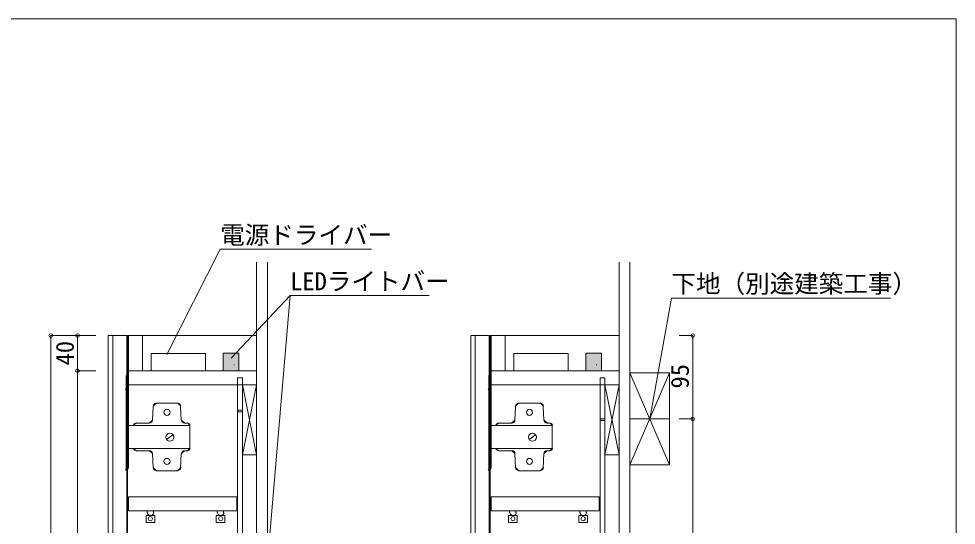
# Model space of a CAD drawing. Units: millimetres at full size, sheet at 1:7; details may follow other scales. Extents: x -1458 to 1457, y -965 to 964.
# Drawn here: x 388 to 1457, y 387 to 964 of the extents above; entities that cross this region are included whole.
import ezdxf
from ezdxf.enums import TextEntityAlignment as Align

# ---------------------------------------------------------------- set-up
doc = ezdxf.new("R2010")
doc.units = ezdxf.units.MM
doc.header["$LTSCALE"] = 7
doc.header["$PDMODE"] = 32
doc.header["$PDSIZE"] = 4.2
doc.layers.add('0-0_0', color=7, linetype='Continuous', lineweight=15)
doc.layers.add('1-0', color=7, linetype='Continuous', lineweight=15)
doc.styles.add('ＭＳ ゴシック', font='')
doc.styles.get('ＭＳ ゴシック').set_extended_font_data('MS Gothic')

msp = doc.modelspace()

# ---------------------------------------------------------------- linework, layer by layer
at = {"layer": '0-0_0', "lineweight": 18}
msp.add_lwpolyline([(-1457.609, -964.67), (1457.006, -964.67), (1457.006, 964.257), (-1457.609, 964.257)], close=True, dxfattribs=at)
at = {"layer": '1-0'}
for p, q in [((658.938, 686.725), (658.938, -446.576)), ((671.438, 686.725), (671.438, 570.704)), ((1072.389, 686.725), (1072.389, -446.576)), ((1084.889, 686.725), (1084.889, 570.704)), ((629.89, 577.109), (697.298, 648.482)), ((697.298, 648.482), (632.549, -111.115)), ((697.298, 648.482), (856.01, 648.482)), ((510.934, 602.896), (489.934, 602.896)), ((489.934, 602.896), (489.934, -161.104)), ((494.934, 602.896), (494.934, -161.104)), ((510.934, 588.896), (510.934, 602.896)), ((510.934, 602.896), (510.934, -161.104)), ((512.938, 562.9), (512.938, 602.896)), ((528.938, 562.9), (528.938, 602.896)), ((658.938, 557.9), (658.938, 602.896)), ((924.385, 602.896), (903.385, 602.896)), ((903.385, 602.896), (903.385, -161.104)), ((908.385, 602.896), (908.385, -161.104)), ((924.385, 588.896), (924.385, 602.896)), ((924.385, 602.896), (924.385, -161.104)), ((926.389, 562.9), (926.389, 602.896)), ((942.389, 562.9), (942.389, 602.896)), ((1072.389, 557.9), (1072.389, 602.896)), ((538.938, 582.4), (538.938, 562.9)), ((600.938, 582.4), (538.938, 582.4)), ((600.938, 582.4), (600.938, 562.9)), ((638.938, 582.9), (638.938, 562.9)), ((658.938, 587.9), (658.938, -117.104)), ((952.389, 582.4), (952.389, 562.9)), ((1014.389, 582.4), (952.389, 582.4)), ((1014.389, 582.4), (1014.389, 562.9)), ((1052.389, 582.9), (1052.389, 562.9)), ((1072.389, 587.9), (1072.389, -117.104)), ((633.04, 569.4), (633.549, 569.4)), ((658.938, 572.9), (658.938, 467.9)), ((671.438, 570.704), (671.438, -446.576)), ((1046.491, 569.4), (1047.001, 569.4)), ((1072.389, 572.9), (1072.389, 467.9)), ((1084.889, 570.704), (1084.889, -446.576)), ((658.938, 562.9), (512.938, 562.9)), ((512.938, 546.9), (512.938, 562.9)), ((1072.389, 562.9), (926.389, 562.9)), ((926.389, 546.9), (926.389, 562.9)), ((1129.889, 560.4), (1084.889, 455.4)), ((1084.889, 560.4), (1129.889, 455.4)), ((658.938, 546.9), (512.938, 546.9)), ((642.938, 554.887), (642.938, -98.935)), ((658.938, 546.9), (642.938, 466.9)), ((658.938, 466.9), (642.938, 546.9)), ((1072.389, 546.9), (926.389, 546.9)), ((1056.389, 554.887), (1056.389, -98.935)), ((1072.389, 546.9), (1056.389, 466.9)), ((1072.389, 466.9), (1056.389, 546.9)), ((642.938, 517.9), (637.438, 517.9)), ((642.938, 515.9), (637.438, 515.9)), ((1056.389, 507.9), (1050.889, 507.9)), ((1056.389, 505.9), (1050.889, 505.9)), ((1084.889, 507.9), (1129.889, 507.9)), ((658.938, 466.9), (642.938, 466.9)), ((1072.389, 466.9), (1056.389, 466.9)), ((1084.889, 455.4), (1129.889, 455.4)), ((513.002, 418.989), (513.002, 402.989)), ((636.425, 418.989), (513.002, 418.989)), ((926.453, 418.989), (926.453, 402.989)), ((1049.876, 418.989), (926.453, 418.989)), ((537.385, 397.894), (538.477, 397.894)), ((617.45, 397.894), (618.541, 397.894)), ((950.836, 397.894), (951.928, 397.894)), ((1030.901, 397.894), (1031.993, 397.894))]:
    msp.add_line(p, q, dxfattribs=at)
at = {"layer": '1-0', "color": 4, "lineweight": 9}
for p, q in [((424.273, 602.896), (475.515, 602.896)), ((424.273, 602.896), (424.273, -161.104)), ((454.795, 602.896), (454.795, 562.9)), ((454.795, 602.896), (475.515, 602.896)), ((1156.401, 602.896), (1141.175, 602.896)), ((1156.401, 602.896), (1156.401, 517.9)), ((454.795, 562.9), (475.515, 562.9)), ((454.795, 562.9), (454.795, -107.104)), ((1156.401, 507.9), (1141.175, 507.9))]:
    msp.add_line(p, q, dxfattribs=at)
at = {"layer": '1-0', "color": 8, "lineweight": 18}
for p, q in [((512.997, 538.36), (509.54, 541.817)), ((926.449, 538.36), (922.991, 541.817)), ((544.477, 525.804), (541.02, 522.347)), ((572.682, 522.347), (569.225, 525.804)), ((957.929, 525.804), (954.471, 522.347)), ((986.133, 522.347), (982.676, 525.804)), ((521.914, 503.241), (518.566, 500.648)), ((536.835, 503.241), (540.289, 506.541)), ((573.413, 506.541), (576.867, 503.241)), ((583.126, 500.648), (579.779, 503.241)), ((935.365, 503.241), (932.018, 500.648)), ((950.286, 503.241), (953.74, 506.541)), ((986.865, 506.541), (990.319, 503.241)), ((996.578, 500.648), (993.23, 503.241)), ((518.566, 474.172), (521.914, 471.579)), ((540.289, 468.278), (536.835, 471.579)), ((576.867, 471.579), (573.413, 468.278)), ((579.779, 471.579), (583.126, 474.172)), ((932.018, 474.172), (935.365, 471.579)), ((953.74, 468.278), (950.286, 471.579)), ((990.319, 471.579), (986.865, 468.278)), ((993.23, 471.579), (996.578, 474.172)), ((509.54, 449.366), (512.997, 452.823)), ((541.02, 452.472), (544.477, 449.015)), ((569.225, 449.015), (572.682, 452.472)), ((922.991, 449.366), (926.449, 452.823)), ((954.471, 452.472), (957.929, 449.015)), ((982.676, 449.015), (986.133, 452.472))]:
    msp.add_line(p, q, dxfattribs=at)
at = {"layer": '1-0'}
for points in [[(556.725, 581.253), (617.569, 701.295), (790.233, 701.295)], [(1107.389, 507.9), (1132.204, 645.66), (1382.024, 645.66)], [(511.938, 557.9), (511.938, 602.896), (658.938, 602.896)], [(925.389, 557.9), (925.389, 602.896), (1072.389, 602.896)], [(638.938, 582.9), (620.938, 582.9), (620.938, 562.9)], [(1052.389, 582.9), (1034.389, 582.9), (1034.389, 562.9)], [(511.938, 557.9), (511.938, -147.104), (658.938, -147.104)], [(925.389, 557.9), (925.389, -147.104), (1072.389, -147.104)], [(1084.889, 560.4), (1129.889, 560.4), (1129.889, 455.4)], [(642.938, 554.887), (637.438, 554.887), (637.438, -98.935)], [(1056.389, 554.887), (1050.889, 554.887), (1050.889, -98.935)], [(636.425, 418.989), (636.425, 402.989), (513.002, 402.989)], [(1049.876, 418.989), (1049.876, 402.989), (926.453, 402.989)], [(541.388, 400.805), (541.388, 402.989), (534.11, 402.989), (534.11, 400.805)], [(621.453, 400.805), (621.453, 402.989), (614.174, 402.989), (614.174, 400.805)], [(954.84, 400.805), (954.84, 402.989), (947.561, 402.989), (947.561, 400.805)], [(1034.904, 400.805), (1034.904, 402.989), (1027.626, 402.989), (1027.626, 400.805)]]:
    msp.add_lwpolyline(points, dxfattribs=at)
at = {"layer": '1-0', "color": 8, "lineweight": 18}
for points in [[(510.398, 449.002), (510.398, 557.453), (510.398, 449.002)], [(923.85, 449.002), (923.85, 557.453), (923.85, 449.002)], [(512.997, 554.178), (512.997, 452.641), (512.997, 554.178)], [(926.449, 554.178), (926.449, 452.641), (926.449, 554.178)], [(569.043, 525.804), (544.295, 525.804), (569.043, 525.804)], [(982.494, 525.804), (957.747, 525.804), (982.494, 525.804)], [(541.02, 522.165), (540.292, 506.516), (541.02, 522.165)], [(573.046, 506.516), (572.318, 522.165), (573.046, 506.516)], [(954.471, 522.165), (953.744, 506.516), (954.471, 522.165)], [(986.497, 506.516), (985.769, 522.165), (986.497, 506.516)], [(536.653, 502.877), (521.732, 502.877), (536.653, 502.877)], [(579.597, 502.877), (576.685, 502.877), (579.597, 502.877)], [(950.104, 502.877), (935.183, 502.877), (950.104, 502.877)], [(993.048, 502.877), (990.137, 502.877), (993.048, 502.877)], [(556.305, 484.316), (563.22, 489.411), (556.305, 484.316)], [(969.757, 484.316), (976.671, 489.411), (969.757, 484.316)], [(536.653, 471.579), (521.732, 471.579), (536.653, 471.579)], [(579.597, 471.579), (576.685, 471.579), (579.597, 471.579)], [(950.104, 471.579), (935.183, 471.579), (950.104, 471.579)], [(993.048, 471.579), (990.137, 471.579), (993.048, 471.579)], [(541.02, 452.29), (540.292, 468.303), (541.02, 452.29)], [(573.046, 468.303), (572.318, 452.29), (573.046, 468.303)], [(954.471, 452.29), (953.744, 468.303), (954.471, 452.29)], [(986.497, 468.303), (985.769, 452.29), (986.497, 468.303)], [(569.043, 448.651), (544.295, 448.651), (569.043, 448.651)], [(982.494, 448.651), (957.747, 448.651), (982.494, 448.651)]]:
    msp.add_lwpolyline(points, dxfattribs=at)
at = {"layer": '1-0', "color": 4, "lineweight": 9}
msp.add_lwpolyline([(1156.401, 517.9), (1156.401, -62.104), (1156.401, -147.104)], dxfattribs=at)
at = {"layer": '1-0', "color": 8, "lineweight": 18}
for points in [[(512.997, 500.329), (582.872, 500.329), (582.872, 474.126), (512.997, 474.126), (582.872, 474.126), (582.872, 500.329)], [(926.449, 500.329), (996.323, 500.329), (996.323, 474.126), (926.449, 474.126), (996.323, 474.126), (996.323, 500.329)]]:
    msp.add_lwpolyline(points, close=True, dxfattribs=at)
at = {"layer": '1-0'}
for points in [[(542.844, 397.894), (542.844, 389.887), (533.018, 389.887), (533.018, 397.894)], [(622.909, 397.894), (622.909, 389.887), (613.083, 389.887), (613.083, 397.894)], [(956.295, 397.894), (956.295, 389.887), (946.469, 389.887), (946.469, 397.894)], [(1036.36, 397.894), (1036.36, 389.887), (1026.534, 389.887), (1026.534, 397.894)]]:
    msp.add_lwpolyline(points, close=True, dxfattribs=at)
at = {"layer": '1-0', "color": 8, "lineweight": 18}
for centre, radius in [((556.851, 515.432), 3.457), ((556.851, 515.432), 3.457), ((970.302, 515.432), 3.457), ((970.302, 515.432), 3.457), ((560.126, 487.046), 4.549), ((560.126, 487.046), 4.549), ((973.578, 487.046), 4.549), ((973.578, 487.046), 4.549), ((556.851, 459.387), 3.457), ((556.851, 459.387), 3.457), ((970.302, 459.387), 3.457), ((970.302, 459.387), 3.457)]:
    msp.add_circle(centre, radius, dxfattribs=at)
at = {"layer": '1-0'}
for centre in [(537.931, 394.072), (617.996, 394.072), (951.382, 394.072), (1031.447, 394.072)]:
    msp.add_circle(centre, 2.365, dxfattribs=at)
at = {"layer": '1-0', "lineweight": 18}
for centre in [(537.931, 394.072), (617.996, 394.072), (951.382, 394.072), (1031.447, 394.072)]:
    msp.add_circle(centre, 2.365, dxfattribs=at)
at = {"layer": '1-0', "color": 8, "lineweight": 18}
for centre, start, end in [((509.54, 538.36), 359.99996, 90.00004), ((922.991, 538.36), 359.99996, 90.00004), ((544.477, 522.347), 89.99996, 180.00004), ((569.225, 522.347), 359.99996, 90.00004), ((957.929, 522.347), 89.99996, 180.00004), ((982.676, 522.347), 359.99996, 90.00004), ((521.914, 499.783), 90, 165.52001), ((536.835, 506.698), 269.99997, 357.39629), ((576.867, 506.698), 182.60371, 270.00003), ((579.779, 499.783), 14.47999, 90), ((935.365, 499.783), 90, 165.52001), ((950.286, 506.698), 269.99997, 357.39629), ((990.319, 506.698), 182.60371, 270.00003), ((993.23, 499.783), 14.47999, 90), ((521.914, 475.036), 194.47999, 270), ((536.835, 468.121), 2.60371, 90.00003), ((576.867, 468.121), 89.99997, 177.39629), ((579.779, 475.036), 270, 345.52001), ((935.365, 475.036), 194.47999, 270), ((950.286, 468.121), 2.60371, 90.00003), ((990.319, 468.121), 89.99997, 177.39629), ((993.23, 475.036), 270, 345.52001), ((509.54, 452.823), 269.99996, 0.00004), ((544.477, 452.472), 179.99996, 270.00004), ((569.225, 452.472), 269.99996, 0.00004), ((922.991, 452.823), 269.99996, 0.00004), ((957.929, 452.472), 179.99996, 270.00004), ((982.676, 452.472), 269.99996, 0.00004)]:
    msp.add_arc(centre, 3.457, start, end, dxfattribs=at)
at = {"layer": '1-0'}
for centre, start, end in [((537.567, 400.987), 180, 270), ((538.659, 400.987), 270, 360), ((617.632, 400.987), 180, 270), ((618.723, 400.987), 270, 360), ((951.018, 400.987), 180, 270), ((952.11, 400.987), 270, 360), ((1031.083, 400.987), 180, 270), ((1032.175, 400.987), 270, 360)]:
    msp.add_arc(centre, 3.093, start, end, dxfattribs=at)
at = {"layer": '1-0', "color": 6}
for p in [(424.273, 602.896), (454.795, 602.896), (1156.401, 602.896), (454.795, 562.9), (1156.401, 507.9)]:
    msp.add_point(p, dxfattribs=at)
at = {"layer": '1-0', "color": 9}
for points in [[(620.938, 582.9), (620.938, 562.9), (638.938, 582.9), (638.938, 562.9)], [(1034.389, 582.9), (1034.389, 562.9), (1052.389, 582.9), (1052.389, 562.9)]]:
    msp.add_solid(points, dxfattribs=at)

# ---------------------------------------------------------------- texts
at = {"layer": '1-0', "style": 'ＭＳ ゴシック'}
for s, p in [('電源ドライバー', (617.569, 701.295)), ('LEDライトバー', (697.298, 648.482)), ('下地（別途建築工事）', (1132.204, 645.66))]:
    msp.add_text(s, height=20.53, dxfattribs=at).set_placement(p, align=Align.BOTTOM_LEFT)
for s, p in [('40', (456.795, 568.898)), ('95', (1158.223, 542.596))]:
    msp.add_text(s, height=20.53, rotation=90, dxfattribs=at).set_placement(p, align=Align.BOTTOM_LEFT)

doc.saveas('drawing.dxf')
